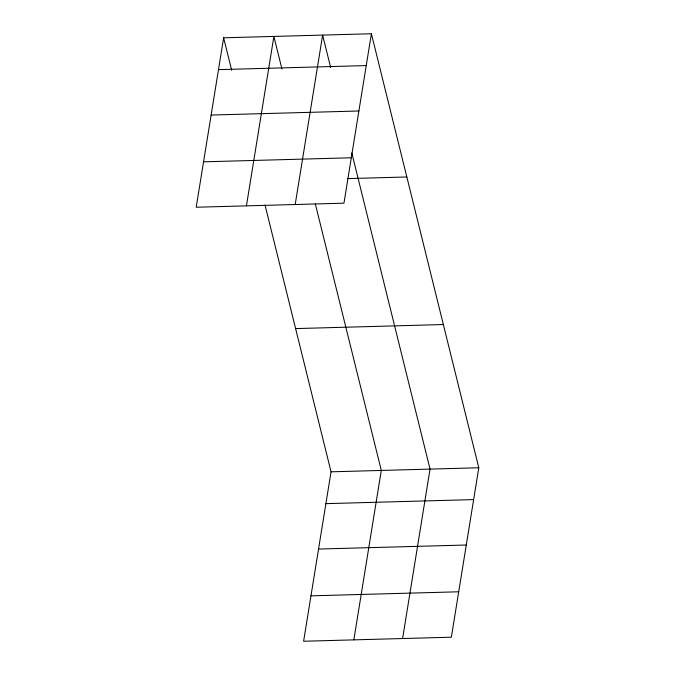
<?xml version="1.0" encoding="UTF-8"?>
<svg xmlns="http://www.w3.org/2000/svg" width="675" height="675" viewBox="0 0 675 675"><rect width="100%" height="100%" fill="white"/><g stroke="black" fill="none" stroke-linecap="round" stroke-linejoin="round"><path stroke-width="1.01" d="M223.644 37.8L196.206 207.233L343.946 203.183L371.393 33.75L223.644 37.8L231.685 70.31M246.434 205.858L273.881 36.425L281.922 68.926M295.194 204.525L322.633 35.083L330.674 67.593M265.047 205.116L331.054 471.817L303.607 641.25L451.356 637.2L478.794 467.767L371.393 33.75M353.843 639.875L381.291 470.441L315.284 203.74M402.604 638.533L430.043 469.1L351.793 152.921M218.489 69.635L366.23 65.585M211.132 115.045L358.881 110.995M203.555 161.831L351.304 157.773M347.701 178.597L406.831 176.977M295.608 328.59L443.357 324.54M331.054 471.817L478.794 467.767M325.898 503.651L473.639 499.601M318.541 549.053L466.29 545.003M310.964 595.839L458.713 591.789"/></g></svg>
